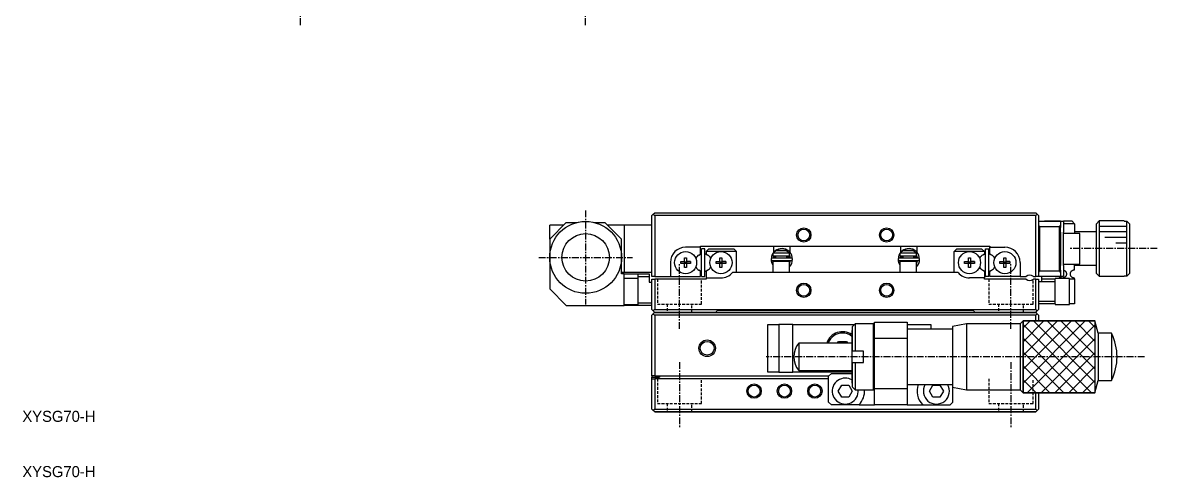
# Model space of a CAD drawing. Extents: x 10 to 451, y 10 to 256.
# Drawn here: x 10.1 to 215.5, y 10 to 92.2 of the extents above; entities that cross this region are included whole.
import ezdxf

# ---------------------------------------------------------------- set-up
doc = ezdxf.new("R2010")
doc.units = 0
doc.linetypes.add('CENTER', pattern=[2, 1.25, -0.25, 0.25, -0.25])
doc.linetypes.add('DASHED', pattern=[0.75, 0.5, -0.25])
doc.layers.get('0').update_dxf_attribs({"linetype": 'CONTINUOUS'})
doc.layers.add('CENTER', color=1, linetype='CENTER')
doc.styles.get("Standard").update_dxf_attribs({"font": 'FG教科書体NT-M'})

msp = doc.modelspace()

# ---------------------------------------------------------------- linework, layer by layer
at = {"color": 7, "linetype": 'CONTINUOUS'}
for p, q in [((123.99, 57.32), (124.24, 57.57)), ((124.24, 57.57), (124.49, 57.82)), ((124.24, 57.57), (124.49, 57.32)), ((124.49, 57.82), (193.49, 57.82)), ((193.74, 57.57), (193.49, 57.82)), ((193.49, 57.32), (193.74, 57.57)), ((193.74, 57.57), (193.99, 57.32)), ((108.49, 56.07), (105.49, 53.07)), ((105.49, 53.07), (105.49, 55.62)), ((108.04, 55.62), (105.49, 55.62)), ((108.49, 56.07), (110.39, 56.07)), ((113.59, 56.07), (115.49, 56.07)), ((118.49, 53.07), (115.49, 56.07)), ((118.99, 55.62), (115.94, 55.62)), ((118.99, 55.62), (118.99, 47.02)), ((123.99, 55.62), (118.99, 55.62)), ((123.99, 46.32), (123.99, 57.32)), ((124.49, 57.32), (124.49, 46.32)), ((193.49, 57.32), (124.49, 57.32)), ((193.49, 46.32), (193.49, 57.32)), ((193.99, 57.32), (193.99, 46.32)), ((193.99, 56.32), (197.99, 56.32)), ((193.99, 55.52), (194.19, 55.32)), ((195.09, 56.37), (195.04, 56.32)), ((195.09, 56.37), (197.99, 56.37)), ((197.79, 55.32), (197.99, 55.52)), ((197.99, 56.37), (197.99, 56.32)), ((197.99, 56.32), (197.99, 55.52)), ((197.99, 56.32), (198.49, 56.32)), ((197.99, 55.52), (197.99, 55.19)), ((197.99, 55.19), (197.99, 55.52)), ((198.49, 56.37), (199.99, 56.37)), ((198.49, 56.32), (198.49, 56.37)), ((198.49, 56.32), (198.49, 54.32)), ((200.49, 55.87), (198.49, 55.87)), ((200.49, 55.87), (199.99, 56.37)), ((200.49, 55.87), (200.49, 54.07)), ((204.99, 56.37), (204.49, 55.87)), ((204.49, 46.87), (204.49, 55.87)), ((204.99, 56.37), (204.99, 46.37)), ((209.49, 56.37), (204.99, 56.37)), ((209.49, 56.37), (209.49, 56.35)), ((209.49, 56.35), (209.99, 56.35)), ((209.99, 46.38), (209.99, 56.35)), ((209.99, 56.35), (210.49, 55.85)), ((210.49, 55.85), (210.49, 46.88)), ((194.19, 55.32), (194.19, 47.32)), ((197.79, 55.32), (194.19, 55.32)), ((197.79, 47.32), (197.79, 55.32)), ((197.99, 54.32), (197.99, 55.19)), ((197.99, 54.32), (197.99, 48.32)), ((198.49, 48.32), (198.49, 54.32)), ((201.49, 54.07), (198.49, 54.07)), ((204.49, 54.37), (200.49, 54.37)), ((201.49, 48.57), (201.49, 54.07)), ((105.49, 53.07), (105.49, 49.77)), ((118.49, 49.77), (118.49, 53.07)), ((132.79, 51.62), (130.09, 51.62)), ((132.79, 51.82), (185.19, 51.82)), ((132.79, 51.62), (132.79, 51.82)), ((132.79, 50.36), (132.79, 51.62)), ((145.99, 51.82), (145.99, 50.65)), ((148.99, 50.67), (148.99, 51.82)), ((168.99, 51.82), (168.99, 50.65)), ((171.99, 50.67), (171.99, 51.82)), ((185.19, 51.82), (185.19, 51.62)), ((185.19, 51.62), (187.89, 51.62)), ((185.19, 50.36), (185.19, 51.62)), ((105.49, 49.77), (105.49, 44.07)), ((118.49, 46.77), (118.49, 49.77)), ((129.91, 49.7), (130.27, 49.7)), ((129.91, 49), (129.91, 49.7)), ((130.27, 49.7), (130.27, 49)), ((132.5, 50.19), (132.79, 50.36)), ((132.99, 46.32), (132.99, 51.32)), ((133.59, 51.32), (132.99, 51.32)), ((133.59, 46.32), (133.59, 51.32)), ((133.79, 50.82), (134.29, 51.32)), ((133.79, 50.82), (133.79, 50.36)), ((136.49, 50.82), (133.79, 50.82)), ((133.79, 50.36), (134.09, 50.19)), ((134.29, 51.32), (138.79, 51.32)), ((136.31, 49.7), (136.67, 49.7)), ((136.31, 49), (136.31, 49.7)), ((139.29, 50.82), (136.49, 50.82)), ((136.67, 49.7), (136.67, 49)), ((138.79, 51.32), (139.29, 50.82)), ((139.29, 47.02), (139.29, 50.82)), ((145.7, 50.14), (145.56, 49.45)), ((145.67, 49.99), (145.66, 49.96)), ((145.66, 49.96), (145.66, 49.92)), ((145.66, 49.92), (145.66, 49.89)), ((145.66, 49.89), (145.66, 49.86)), ((145.66, 49.86), (145.67, 49.82)), ((145.68, 50.06), (145.67, 50.03)), ((145.67, 50.03), (145.67, 49.99)), ((145.67, 49.82), (145.67, 49.79)), ((145.67, 49.79), (145.68, 49.75)), ((145.69, 50.13), (145.68, 50.09)), ((145.68, 50.09), (145.68, 50.06)), ((145.68, 49.75), (145.69, 49.72)), ((145.7, 50.16), (145.69, 50.13)), ((145.69, 49.72), (145.7, 49.69)), ((145.72, 50.19), (145.7, 50.16)), ((145.7, 49.69), (145.71, 49.66)), ((145.71, 49.66), (145.73, 49.63)), ((145.73, 50.22), (145.72, 50.2)), ((145.72, 50.2), (145.89, 50.15)), ((145.72, 50.19), (145.72, 50.19)), ((145.72, 50.19), (145.72, 50.19)), ((145.73, 50.19), (145.72, 50.19)), ((145.74, 50.19), (145.73, 50.19)), ((145.73, 50.19), (145.73, 50.19)), ((145.73, 49.63), (145.73, 49.62)), ((145.75, 50.19), (145.74, 50.19)), ((145.76, 50.19), (145.75, 50.19)), ((149.25, 49.62), (145.75, 49.62)), ((145.77, 50.19), (145.76, 50.19)), ((145.78, 50.18), (145.77, 50.19)), ((145.79, 50.18), (145.78, 50.18)), ((145.8, 50.18), (145.79, 50.18)), ((145.81, 50.17), (145.8, 50.18)), ((145.82, 50.17), (145.81, 50.17)), ((145.84, 50.16), (145.82, 50.17)), ((145.85, 50.16), (145.84, 50.16)), ((145.87, 50.15), (145.85, 50.16)), ((145.88, 50.15), (145.87, 50.15)), ((145.89, 50.14), (145.88, 50.15)), ((145.95, 50.52), (145.89, 50.52)), ((145.89, 50.52), (145.89, 50.02)), ((145.89, 50.02), (148.89, 50.02)), ((145.95, 50.52), (146.48, 51.02)), ((148.84, 50.52), (145.95, 50.52)), ((146.05, 49.95), (146.06, 49.97)), ((146.05, 49.94), (146.05, 49.95)), ((146.05, 49.92), (146.05, 49.94)), ((146.05, 49.91), (146.05, 49.92)), ((146.05, 49.89), (146.05, 49.91)), ((146.05, 49.88), (146.05, 49.89)), ((146.06, 49.86), (146.05, 49.88)), ((146.06, 50), (146.07, 50.01)), ((146.06, 49.98), (146.06, 50)), ((146.06, 49.97), (146.06, 49.98)), ((146.06, 49.85), (146.06, 49.86)), ((146.06, 49.83), (146.06, 49.85)), ((146.07, 49.82), (146.06, 49.83)), ((146.07, 50.01), (146.07, 50.02)), ((146.07, 49.82), (146.39, 49.82)), ((146.07, 49.81), (146.07, 49.82)), ((146.08, 49.79), (146.07, 49.81)), ((146.08, 50.04), (146.08, 50.05)), ((146.09, 49.78), (146.08, 49.79)), ((146.09, 49.77), (146.09, 49.78)), ((146.1, 49.75), (146.09, 49.77)), ((146.11, 49.74), (146.1, 49.75)), ((146.12, 49.73), (146.11, 49.74)), ((146.13, 49.72), (146.12, 49.73)), ((146.14, 49.71), (146.13, 49.72)), ((146.15, 49.7), (146.14, 49.71)), ((146.16, 49.69), (146.15, 49.7)), ((146.17, 49.68), (146.16, 49.69)), ((146.19, 49.67), (146.17, 49.68)), ((146.2, 49.66), (146.19, 49.67)), ((146.21, 49.65), (146.2, 49.66)), ((146.23, 49.65), (146.21, 49.65)), ((146.24, 49.64), (146.23, 49.65)), ((146.25, 49.64), (146.24, 49.64)), ((146.27, 49.63), (146.25, 49.64)), ((146.28, 49.63), (146.27, 49.63)), ((146.3, 49.62), (146.28, 49.63)), ((146.31, 49.62), (146.3, 49.62)), ((146.33, 49.62), (146.31, 49.62)), ((146.34, 49.62), (146.33, 49.62)), ((146.36, 49.62), (146.34, 49.62)), ((146.39, 50.02), (146.39, 49.62)), ((146.48, 51.02), (148.31, 51.02)), ((148.31, 51.02), (146.48, 51.02)), ((148.31, 51.02), (148.84, 50.52)), ((148.39, 49.62), (148.39, 50.02)), ((148.39, 49.82), (148.94, 49.82)), ((148.49, 49.62), (148.49, 49.82)), ((148.66, 49.62), (148.65, 49.62)), ((148.68, 49.62), (148.66, 49.62)), ((148.69, 49.62), (148.68, 49.62)), ((148.71, 49.62), (148.69, 49.62)), ((148.72, 49.63), (148.71, 49.62)), ((148.73, 49.63), (148.72, 49.63)), ((148.75, 49.63), (148.73, 49.63)), ((148.76, 49.64), (148.75, 49.63)), ((148.78, 49.64), (148.76, 49.64)), ((148.79, 49.65), (148.78, 49.64)), ((148.8, 49.66), (148.79, 49.65)), ((148.82, 49.67), (148.8, 49.66)), ((148.83, 49.67), (148.82, 49.67)), ((148.84, 49.68), (148.83, 49.67)), ((148.89, 50.52), (148.84, 50.52)), ((148.85, 49.69), (148.84, 49.68)), ((148.86, 49.7), (148.85, 49.69)), ((148.88, 49.71), (148.86, 49.7)), ((148.89, 49.72), (148.88, 49.71)), ((148.89, 50.02), (148.89, 50.52)), ((148.89, 50.12), (149.05, 49.62)), ((148.9, 49.75), (148.89, 49.74)), ((148.89, 49.74), (148.89, 49.72)), ((148.91, 49.76), (148.9, 49.75)), ((148.92, 49.77), (148.91, 49.76)), ((148.93, 49.79), (148.92, 49.77)), ((148.93, 50.04), (148.93, 50.04)), ((148.93, 50.04), (148.94, 50.02)), ((148.94, 49.81), (148.93, 49.8)), ((148.93, 49.8), (148.93, 49.79)), ((148.94, 50.02), (148.94, 50.01)), ((148.94, 50.01), (148.95, 49.99)), ((148.95, 49.84), (148.94, 49.83)), ((148.94, 49.83), (148.94, 49.81)), ((148.95, 49.99), (148.95, 49.98)), ((148.95, 49.98), (148.96, 49.96)), ((148.96, 49.89), (148.95, 49.87)), ((148.95, 49.87), (148.95, 49.86)), ((148.95, 49.86), (148.95, 49.84)), ((148.96, 49.96), (148.96, 49.95)), ((148.96, 49.95), (148.96, 49.93)), ((148.96, 49.93), (148.96, 49.92)), ((148.96, 49.92), (148.96, 49.9)), ((148.96, 49.9), (148.96, 49.89)), ((149.29, 50.19), (149.28, 50.21)), ((149.29, 50.19), (149.29, 50.2)), ((149.31, 50.13), (149.29, 50.19)), ((168.7, 50.14), (168.56, 49.45)), ((168.67, 49.99), (168.66, 49.96)), ((168.66, 49.96), (168.66, 49.92)), ((168.66, 49.92), (168.66, 49.89)), ((168.66, 49.89), (168.66, 49.86)), ((168.66, 49.86), (168.67, 49.82)), ((168.68, 50.06), (168.67, 50.03)), ((168.67, 50.03), (168.67, 49.99)), ((168.67, 49.82), (168.67, 49.79)), ((168.67, 49.79), (168.68, 49.75)), ((168.69, 50.13), (168.68, 50.09)), ((168.68, 50.09), (168.68, 50.06)), ((168.68, 49.75), (168.69, 49.72)), ((168.7, 50.16), (168.69, 50.13)), ((168.69, 49.72), (168.7, 49.69)), ((168.72, 50.19), (168.7, 50.16)), ((168.7, 49.69), (168.71, 49.66)), ((168.71, 49.66), (168.73, 49.63)), ((168.73, 50.22), (168.72, 50.19)), ((168.72, 50.2), (168.89, 50.15)), ((168.72, 50.19), (168.72, 50.19)), ((168.72, 50.19), (168.72, 50.19)), ((168.73, 50.19), (168.72, 50.19)), ((168.74, 50.19), (168.73, 50.19)), ((168.73, 50.19), (168.73, 50.19)), ((168.73, 49.63), (168.73, 49.62)), ((168.75, 50.19), (168.74, 50.19)), ((168.76, 50.19), (168.75, 50.19)), ((172.25, 49.62), (168.75, 49.62)), ((168.78, 50.18), (168.76, 50.19)), ((168.76, 50.19), (168.76, 50.19)), ((168.79, 50.18), (168.78, 50.18)), ((168.8, 50.18), (168.79, 50.18)), ((168.81, 50.17), (168.8, 50.18)), ((168.82, 50.17), (168.81, 50.17)), ((168.84, 50.16), (168.82, 50.17)), ((168.85, 50.16), (168.84, 50.16)), ((168.87, 50.15), (168.85, 50.16)), ((168.88, 50.15), (168.87, 50.15)), ((168.89, 50.14), (168.88, 50.15)), ((168.95, 50.52), (168.89, 50.52)), ((168.89, 50.52), (168.89, 50.02)), ((168.89, 50.02), (171.89, 50.02)), ((168.95, 50.52), (169.48, 51.02)), ((171.84, 50.52), (168.95, 50.52)), ((169.05, 49.95), (169.06, 49.97)), ((169.05, 49.94), (169.05, 49.95)), ((169.05, 49.92), (169.05, 49.94)), ((169.05, 49.91), (169.05, 49.92)), ((169.05, 49.89), (169.05, 49.91)), ((169.05, 49.88), (169.05, 49.89)), ((169.06, 49.86), (169.05, 49.88)), ((169.06, 50), (169.07, 50.01)), ((169.06, 49.98), (169.06, 50)), ((169.06, 49.97), (169.06, 49.98)), ((169.06, 49.85), (169.06, 49.86)), ((169.06, 49.83), (169.06, 49.85)), ((169.07, 49.82), (169.06, 49.83)), ((169.07, 50.03), (169.08, 50.05)), ((169.07, 50.01), (169.07, 50.02)), ((169.07, 49.82), (169.39, 49.82)), ((169.07, 49.81), (169.07, 49.82)), ((169.08, 49.79), (169.07, 49.81)), ((169.09, 49.78), (169.08, 49.79)), ((169.09, 49.77), (169.09, 49.78)), ((169.1, 49.75), (169.09, 49.77)), ((169.11, 49.74), (169.1, 49.75)), ((169.12, 49.73), (169.11, 49.74)), ((169.13, 49.72), (169.12, 49.73)), ((169.14, 49.71), (169.13, 49.72)), ((169.15, 49.7), (169.14, 49.71)), ((169.16, 49.69), (169.15, 49.7)), ((169.17, 49.68), (169.16, 49.69)), ((169.19, 49.67), (169.17, 49.68)), ((169.2, 49.66), (169.19, 49.67)), ((169.21, 49.65), (169.2, 49.66)), ((169.23, 49.65), (169.21, 49.65)), ((169.24, 49.64), (169.23, 49.65)), ((169.25, 49.64), (169.24, 49.64)), ((169.27, 49.63), (169.25, 49.64)), ((169.28, 49.63), (169.27, 49.63)), ((169.3, 49.62), (169.28, 49.63)), ((169.31, 49.62), (169.3, 49.62)), ((169.33, 49.62), (169.31, 49.62)), ((169.34, 49.62), (169.33, 49.62)), ((169.36, 49.62), (169.34, 49.62)), ((169.39, 50.02), (169.39, 49.62)), ((169.48, 51.02), (171.31, 51.02)), ((171.31, 51.02), (169.48, 51.02)), ((171.31, 51.02), (171.84, 50.52)), ((171.39, 49.62), (171.39, 50.02)), ((171.39, 49.82), (171.94, 49.82)), ((171.49, 49.62), (171.49, 49.82)), ((171.66, 49.62), (171.65, 49.62)), ((171.68, 49.62), (171.66, 49.62)), ((171.69, 49.62), (171.68, 49.62)), ((171.71, 49.62), (171.69, 49.62)), ((171.72, 49.63), (171.71, 49.62)), ((171.73, 49.63), (171.72, 49.63)), ((171.75, 49.63), (171.73, 49.63)), ((171.76, 49.64), (171.75, 49.63)), ((171.78, 49.64), (171.76, 49.64)), ((171.79, 49.65), (171.78, 49.64)), ((171.8, 49.66), (171.79, 49.65)), ((171.82, 49.67), (171.8, 49.66)), ((171.83, 49.67), (171.82, 49.67)), ((171.84, 49.68), (171.83, 49.67)), ((171.89, 50.52), (171.84, 50.52)), ((171.85, 49.69), (171.84, 49.68)), ((171.86, 49.7), (171.85, 49.69)), ((171.88, 49.71), (171.86, 49.7)), ((171.89, 49.72), (171.88, 49.71)), ((171.89, 50.02), (171.89, 50.52)), ((171.89, 50.12), (172.05, 49.62)), ((171.9, 49.75), (171.89, 49.74)), ((171.89, 49.74), (171.89, 49.72)), ((171.91, 49.76), (171.9, 49.75)), ((171.92, 49.77), (171.91, 49.76)), ((171.93, 49.79), (171.92, 49.77)), ((171.93, 50.04), (171.93, 50.04)), ((171.93, 50.04), (171.94, 50.02)), ((171.94, 49.81), (171.93, 49.8)), ((171.93, 49.8), (171.93, 49.79)), ((171.94, 50.02), (171.94, 50.01)), ((171.94, 50.01), (171.95, 49.99)), ((171.95, 49.84), (171.94, 49.83)), ((171.94, 49.83), (171.94, 49.81)), ((171.95, 49.99), (171.95, 49.98)), ((171.95, 49.98), (171.96, 49.96)), ((171.96, 49.89), (171.95, 49.87)), ((171.95, 49.87), (171.95, 49.86)), ((171.95, 49.86), (171.95, 49.84)), ((171.96, 49.96), (171.96, 49.95)), ((171.96, 49.95), (171.96, 49.93)), ((171.96, 49.93), (171.96, 49.92)), ((171.96, 49.92), (171.96, 49.9)), ((171.96, 49.9), (171.96, 49.89)), ((172.29, 50.19), (172.28, 50.21)), ((172.29, 50.19), (172.29, 50.2)), ((172.31, 50.13), (172.29, 50.19)), ((178.69, 50.82), (179.19, 51.32)), ((178.69, 47.02), (178.69, 50.82)), ((181.49, 50.82), (178.69, 50.82)), ((179.19, 51.32), (183.69, 51.32)), ((181.31, 49.7), (181.67, 49.7)), ((181.31, 49), (181.31, 49.7)), ((184.19, 50.82), (181.49, 50.82)), ((181.67, 49.7), (181.67, 49)), ((183.69, 51.32), (184.19, 50.82)), ((184.19, 50.36), (183.9, 50.19)), ((184.19, 50.82), (184.19, 50.36)), ((184.39, 51.32), (184.99, 51.32)), ((184.39, 46.32), (184.39, 51.32)), ((184.99, 46.32), (184.99, 51.32)), ((185.49, 50.19), (185.19, 50.36)), ((187.71, 49.7), (188.07, 49.7)), ((187.71, 49), (187.71, 49.7)), ((188.07, 49.7), (188.07, 49)), ((127.34, 48.87), (127.34, 46.32)), ((129.21, 49), (129.91, 49)), ((129.21, 48.64), (129.21, 49)), ((129.21, 49), (129.91, 49)), ((129.91, 48.64), (129.21, 48.64)), ((129.93, 48.99), (129.91, 49)), ((129.93, 48.65), (129.91, 48.64)), ((129.91, 47.93), (129.91, 48.64)), ((130.27, 47.93), (129.91, 47.93)), ((129.93, 48.65), (129.93, 48.99)), ((129.93, 48.99), (130.26, 48.99)), ((130.26, 48.65), (129.93, 48.65)), ((130.26, 48.99), (130.27, 49)), ((130.26, 48.99), (130.26, 48.65)), ((130.26, 48.65), (130.27, 48.64)), ((130.27, 49), (130.98, 49)), ((130.98, 49), (130.27, 49)), ((130.27, 48.64), (130.27, 47.93)), ((130.98, 48.64), (130.27, 48.64)), ((130.98, 49), (130.98, 48.64)), ((132.79, 47.27), (132.5, 47.44)), ((132.79, 46.32), (132.79, 47.27)), ((134.09, 47.44), (133.79, 47.27)), ((133.79, 47.27), (133.79, 46.07)), ((135.61, 49), (136.31, 49)), ((135.61, 48.64), (135.61, 49)), ((135.61, 49), (136.31, 49)), ((136.31, 48.64), (135.61, 48.64)), ((136.33, 48.99), (136.31, 49)), ((136.33, 48.65), (136.31, 48.64)), ((136.31, 47.93), (136.31, 48.64)), ((136.67, 47.93), (136.31, 47.93)), ((136.33, 48.65), (136.33, 48.99)), ((136.33, 48.99), (136.66, 48.99)), ((136.66, 48.65), (136.33, 48.65)), ((136.66, 48.99), (136.67, 49)), ((136.66, 48.99), (136.66, 48.65)), ((136.66, 48.65), (136.67, 48.64)), ((136.67, 49), (137.38, 49)), ((137.38, 49), (136.67, 49)), ((136.67, 48.64), (136.67, 47.93)), ((137.38, 48.64), (136.67, 48.64)), ((137.38, 49), (137.38, 48.64)), ((145.75, 49.23), (149.25, 49.23)), ((146.39, 49.02), (145.89, 49.02)), ((148.89, 49.02), (145.89, 49.02)), ((145.89, 49.02), (145.89, 47.02)), ((146, 49.02), (145.96, 49.23)), ((146.39, 49.23), (146.39, 49.02)), ((148.39, 49.02), (146.39, 49.02)), ((148.39, 49.02), (146.39, 49.02)), ((148.39, 49.02), (148.39, 49.23)), ((148.89, 49.02), (148.39, 49.02)), ((148.49, 49.02), (148.49, 49.23)), ((148.89, 47.02), (148.89, 49.02)), ((148.94, 48.82), (148.89, 48.82)), ((149.05, 49.23), (148.89, 48.72)), ((168.75, 49.23), (172.25, 49.23)), ((169.39, 49.02), (168.89, 49.02)), ((171.89, 49.02), (168.89, 49.02)), ((168.89, 49.02), (168.89, 47.02)), ((169, 49.02), (168.96, 49.23)), ((169.39, 49.23), (169.39, 49.02)), ((171.39, 49.02), (169.39, 49.02)), ((171.39, 49.02), (169.39, 49.02)), ((171.39, 49.02), (171.39, 49.23)), ((171.89, 49.02), (171.39, 49.02)), ((171.49, 49.02), (171.49, 49.23)), ((171.89, 47.02), (171.89, 49.02)), ((171.94, 48.82), (171.89, 48.82)), ((172.05, 49.23), (171.89, 48.72)), ((180.61, 49), (181.31, 49)), ((180.61, 48.64), (180.61, 49)), ((180.61, 49), (181.31, 49)), ((181.31, 48.64), (180.61, 48.64)), ((181.33, 48.99), (181.31, 49)), ((181.33, 48.65), (181.31, 48.64)), ((181.31, 47.93), (181.31, 48.64)), ((181.67, 47.93), (181.31, 47.93)), ((181.33, 48.65), (181.33, 48.99)), ((181.33, 48.99), (181.66, 48.99)), ((181.66, 48.65), (181.33, 48.65)), ((181.66, 48.99), (181.67, 49)), ((181.66, 48.99), (181.66, 48.65)), ((181.66, 48.65), (181.67, 48.64)), ((181.67, 49), (182.38, 49)), ((182.38, 49), (181.67, 49)), ((181.67, 48.64), (181.67, 47.93)), ((182.38, 48.64), (181.67, 48.64)), ((182.38, 49), (182.38, 48.64)), ((183.9, 47.44), (184.19, 47.27)), ((184.19, 47.27), (184.19, 46.07)), ((185.19, 47.27), (185.49, 47.44)), ((185.19, 46.32), (185.19, 47.27)), ((187.01, 49), (187.71, 49)), ((187.01, 48.64), (187.01, 49)), ((187.01, 49), (187.71, 49)), ((187.71, 48.64), (187.01, 48.64)), ((187.73, 48.99), (187.71, 49)), ((187.73, 48.65), (187.71, 48.64)), ((187.71, 47.93), (187.71, 48.64)), ((188.07, 47.93), (187.71, 47.93)), ((187.73, 48.65), (187.73, 48.99)), ((187.73, 48.99), (188.06, 48.99)), ((188.06, 48.65), (187.73, 48.65)), ((188.06, 48.99), (188.07, 49)), ((188.06, 48.99), (188.06, 48.65)), ((188.06, 48.65), (188.07, 48.64)), ((188.07, 49), (188.78, 49)), ((188.78, 49), (188.07, 49)), ((188.07, 48.64), (188.07, 47.93)), ((188.78, 48.64), (188.07, 48.64)), ((188.78, 49), (188.78, 48.64)), ((190.64, 48.87), (190.64, 46.32)), ((194.19, 47.32), (193.99, 47.12)), ((194.19, 47.32), (197.79, 47.32)), ((197.99, 47.12), (197.79, 47.32)), ((197.99, 47.45), (197.99, 48.32)), ((197.99, 47.12), (197.99, 47.45)), ((197.99, 47.45), (197.99, 47.12)), ((198.49, 48.57), (201.49, 48.57)), ((198.49, 48.32), (198.49, 46.32)), ((198.49, 47.49), (198.52, 47.48)), ((198.52, 47.48), (198.55, 47.47)), ((198.55, 47.47), (198.57, 47.46)), ((198.57, 47.46), (198.59, 47.46)), ((198.59, 47.46), (198.62, 47.44)), ((198.62, 47.44), (198.64, 47.43)), ((198.64, 47.43), (198.66, 47.42)), ((198.66, 47.42), (198.68, 47.41)), ((198.68, 47.41), (198.71, 47.39)), ((198.71, 47.39), (198.73, 47.38)), ((198.73, 47.38), (198.75, 47.36)), ((198.75, 47.36), (198.77, 47.35)), ((198.77, 47.35), (198.8, 47.33)), ((198.8, 47.33), (198.82, 47.3)), ((198.82, 47.3), (198.84, 47.28)), ((198.84, 47.28), (198.86, 47.26)), ((198.86, 47.26), (198.87, 47.25)), ((199.92, 47.24), (199.93, 47.27)), ((199.93, 47.27), (199.96, 47.29)), ((199.96, 47.29), (199.98, 47.31)), ((199.98, 47.31), (200, 47.33)), ((200, 47.33), (200.02, 47.34)), ((200.02, 47.34), (200.04, 47.36)), ((200.04, 47.36), (200.06, 47.38)), ((200.06, 47.38), (200.09, 47.4)), ((200.09, 47.4), (200.11, 47.41)), ((200.11, 47.41), (200.13, 47.42)), ((200.13, 47.42), (200.15, 47.43)), ((200.15, 47.43), (200.17, 47.45)), ((200.17, 47.45), (200.2, 47.46)), ((200.2, 47.46), (200.22, 47.47)), ((200.22, 47.47), (200.25, 47.48)), ((200.25, 47.48), (200.27, 47.48)), ((200.27, 47.48), (200.3, 47.49)), ((200.3, 47.49), (200.33, 47.5)), ((200.33, 47.5), (200.36, 47.5)), ((200.36, 47.5), (200.39, 47.51)), ((200.39, 47.51), (200.43, 47.51)), ((200.43, 47.51), (200.46, 47.52)), ((200.46, 47.52), (200.49, 47.52)), ((200.49, 47.52), (200.49, 48.57)), ((200.49, 48.37), (204.49, 48.37)), ((118.99, 47.02), (118.49, 47.02)), ((118.99, 46.77), (118.49, 46.77)), ((118.89, 45.92), (118.89, 41.22)), ((121.49, 45.92), (118.89, 45.92)), ((123.99, 47.02), (118.99, 47.02)), ((118.99, 46.73), (118.99, 46.77)), ((118.99, 46.77), (121.49, 46.77)), ((121.49, 46.73), (118.99, 46.73)), ((118.99, 45.92), (118.99, 46.73)), ((121.49, 46.77), (123.49, 46.77)), ((121.49, 46.27), (121.49, 46.77)), ((123.49, 46.27), (121.49, 46.27)), ((121.49, 41.57), (121.49, 46.27)), ((123.49, 46.77), (123.49, 46.27)), ((123.49, 46.27), (123.49, 45.27)), ((123.49, 45.27), (123.99, 45.27)), ((124.49, 46.32), (123.99, 46.32)), ((123.99, 40.32), (123.99, 45.82)), ((123.99, 45.82), (124.49, 45.82)), ((124.49, 46.32), (127.34, 46.32)), ((124.49, 45.82), (124.49, 40.32)), ((133.79, 45.82), (124.49, 45.82)), ((127.34, 46.32), (132.79, 46.32)), ((132.99, 46.32), (133.59, 46.32)), ((133.79, 46.07), (133.79, 45.82)), ((133.79, 46.07), (136.49, 46.07)), ((146.32, 47.02), (138.57, 47.02)), ((148.47, 47.02), (146.32, 47.02)), ((169.32, 47.02), (148.47, 47.02)), ((171.47, 47.02), (169.32, 47.02)), ((179.42, 47.02), (171.47, 47.02)), ((184.19, 46.07), (181.49, 46.07)), ((184.19, 45.82), (184.19, 46.07)), ((191.73, 45.82), (184.19, 45.82)), ((184.99, 46.32), (184.39, 46.32)), ((190.64, 46.32), (185.19, 46.32)), ((190.64, 46.32), (191.73, 46.32)), ((193.06, 46.32), (193.49, 46.32)), ((193.49, 45.82), (193.06, 45.82)), ((193.99, 46.32), (193.49, 46.32)), ((193.49, 40.32), (193.49, 45.82)), ((193.49, 45.82), (193.99, 45.82)), ((197.99, 46.32), (193.99, 46.32)), ((193.99, 45.82), (193.99, 40.32)), ((194.59, 45.37), (193.99, 45.37)), ((194.59, 45.87), (194.59, 46.32)), ((194.59, 45.37), (194.59, 45.87)), ((194.59, 45.87), (196.99, 45.87)), ((196.99, 45.37), (194.59, 45.37)), ((196.99, 45.92), (196.99, 45.87)), ((199.59, 45.92), (196.99, 45.92)), ((196.99, 45.37), (196.99, 45.87)), ((196.99, 41.87), (196.99, 45.37)), ((197.72, 46.28), (197.69, 46.32)), ((197.76, 46.24), (197.72, 46.28)), ((197.79, 46.21), (197.76, 46.24)), ((197.83, 46.18), (197.79, 46.21)), ((197.87, 46.15), (197.83, 46.18)), ((197.9, 46.13), (197.87, 46.15)), ((197.93, 46.11), (197.9, 46.13)), ((197.96, 46.1), (197.93, 46.11)), ((197.98, 46.09), (197.96, 46.1)), ((198.01, 46.07), (197.98, 46.09)), ((197.99, 47.12), (197.99, 46.32)), ((198.49, 46.32), (197.99, 46.32)), ((198.03, 46.06), (198.01, 46.07)), ((198.06, 46.06), (198.03, 46.06)), ((198.08, 46.05), (198.06, 46.06)), ((198.1, 46.04), (198.08, 46.05)), ((198.12, 46.04), (198.1, 46.04)), ((198.14, 46.03), (198.12, 46.04)), ((198.15, 46.03), (198.14, 46.03)), ((198.17, 46.03), (198.15, 46.03)), ((198.19, 46.02), (198.17, 46.03)), ((198.21, 46.02), (198.19, 46.02)), ((198.22, 46.02), (198.21, 46.02)), ((198.23, 46.02), (198.22, 46.02)), ((198.24, 46.02), (198.23, 46.02)), ((198.26, 46.02), (198.24, 46.02)), ((198.27, 46.02), (198.26, 46.02)), ((198.28, 46.02), (198.27, 46.02)), ((198.3, 46.02), (198.28, 46.02)), ((198.31, 46.02), (198.3, 46.02)), ((198.32, 46.02), (198.31, 46.02)), ((198.33, 46.02), (198.32, 46.02)), ((198.34, 46.02), (198.33, 46.02)), ((198.35, 46.02), (198.34, 46.02)), ((198.36, 46.02), (198.35, 46.02)), ((198.38, 46.02), (198.36, 46.02)), ((198.39, 46.02), (198.38, 46.02)), ((198.41, 46.03), (198.39, 46.02)), ((198.42, 46.03), (198.41, 46.03)), ((198.44, 46.03), (198.42, 46.03)), ((198.45, 46.03), (198.44, 46.03)), ((198.46, 46.04), (198.45, 46.03)), ((198.48, 46.04), (198.46, 46.04)), ((198.49, 46.04), (198.48, 46.04)), ((198.52, 46.05), (198.49, 46.04)), ((198.55, 46.06), (198.52, 46.05)), ((198.57, 46.07), (198.55, 46.06)), ((198.59, 46.08), (198.57, 46.07)), ((198.6, 46.08), (198.59, 46.08)), ((198.64, 46.1), (198.6, 46.08)), ((198.67, 46.12), (198.64, 46.1)), ((198.7, 46.13), (198.67, 46.12)), ((198.73, 46.15), (198.7, 46.13)), ((198.77, 46.18), (198.73, 46.15)), ((198.81, 46.22), (198.77, 46.18)), ((198.84, 46.25), (198.81, 46.22)), ((198.88, 46.29), (198.84, 46.25)), ((198.87, 47.25), (198.89, 47.22)), ((198.91, 46.33), (198.88, 46.29)), ((198.89, 47.22), (198.91, 47.2)), ((198.91, 47.2), (198.93, 47.17)), ((198.93, 46.37), (198.91, 46.33)), ((198.93, 47.17), (198.95, 47.14)), ((198.96, 46.42), (198.93, 46.37)), ((198.95, 47.14), (198.96, 47.11)), ((198.96, 47.11), (198.97, 47.08)), ((198.98, 46.46), (198.96, 46.42)), ((198.97, 47.08), (198.99, 47.06)), ((199, 46.5), (198.98, 46.46)), ((198.99, 47.06), (199, 47.03)), ((199, 47.03), (199.01, 47)), ((199.01, 46.54), (199, 46.5)), ((199.01, 47), (199.02, 46.97)), ((199.02, 46.58), (199.01, 46.54)), ((199.02, 46.97), (199.03, 46.93)), ((199.03, 46.62), (199.02, 46.58)), ((199.03, 46.93), (199.03, 46.89)), ((199.03, 46.89), (199.04, 46.86)), ((199.04, 46.66), (199.03, 46.62)), ((199.04, 46.86), (199.04, 46.82)), ((199.04, 46.82), (199.04, 46.79)), ((199.04, 46.79), (199.04, 46.74)), ((199.04, 46.74), (199.04, 46.7)), ((199.04, 46.7), (199.04, 46.66)), ((199.59, 41.22), (199.59, 45.92)), ((199.59, 45.87), (200.49, 45.87)), ((199.74, 46.76), (199.75, 46.8)), ((199.75, 46.74), (199.74, 46.76)), ((199.75, 46.88), (199.76, 46.91)), ((199.75, 46.84), (199.75, 46.88)), ((199.75, 46.8), (199.75, 46.84)), ((199.75, 46.71), (199.75, 46.74)), ((199.75, 46.67), (199.75, 46.71)), ((199.76, 46.63), (199.75, 46.67)), ((199.76, 46.91), (199.77, 46.94)), ((199.76, 46.6), (199.76, 46.63)), ((199.78, 46.55), (199.76, 46.6)), ((199.77, 46.97), (199.78, 47)), ((199.77, 46.94), (199.77, 46.97)), ((199.78, 47), (199.79, 47.03)), ((199.79, 46.5), (199.78, 46.55)), ((199.79, 47.03), (199.8, 47.05)), ((199.81, 46.46), (199.79, 46.5)), ((199.8, 47.05), (199.81, 47.08)), ((199.81, 47.08), (199.83, 47.11)), ((199.83, 46.41), (199.81, 46.46)), ((199.83, 47.11), (199.84, 47.14)), ((199.86, 46.37), (199.83, 46.41)), ((199.84, 47.14), (199.86, 47.16)), ((199.86, 47.16), (199.88, 47.19)), ((199.88, 46.33), (199.86, 46.37)), ((199.88, 47.19), (199.89, 47.22)), ((199.91, 46.29), (199.88, 46.33)), ((199.89, 47.22), (199.92, 47.24)), ((199.94, 46.26), (199.91, 46.29)), ((199.97, 46.23), (199.94, 46.26)), ((200.01, 46.2), (199.97, 46.23)), ((200.04, 46.17), (200.01, 46.2)), ((200.08, 46.14), (200.04, 46.17)), ((200.12, 46.12), (200.08, 46.14)), ((200.16, 46.1), (200.12, 46.12)), ((200.19, 46.08), (200.16, 46.1)), ((200.22, 46.07), (200.19, 46.08)), ((200.25, 46.06), (200.22, 46.07)), ((200.27, 46.05), (200.25, 46.06)), ((200.29, 46.04), (200.27, 46.05)), ((200.31, 46.04), (200.29, 46.04)), ((200.33, 46.04), (200.31, 46.04)), ((200.34, 46.03), (200.33, 46.04)), ((200.36, 46.03), (200.34, 46.03)), ((200.38, 46.03), (200.36, 46.03)), ((200.4, 46.02), (200.38, 46.03)), ((200.41, 46.02), (200.4, 46.02)), ((200.42, 46.02), (200.41, 46.02)), ((200.44, 46.02), (200.42, 46.02)), ((200.45, 46.02), (200.44, 46.02)), ((200.46, 46.02), (200.45, 46.02)), ((200.47, 46.02), (200.46, 46.02)), ((200.48, 46.02), (200.47, 46.02)), ((200.49, 46.02), (200.48, 46.02)), ((200.49, 45.87), (200.49, 46.02)), ((200.49, 45.87), (200.49, 41.37)), ((204.49, 46.87), (204.99, 46.37)), ((204.99, 46.37), (209.49, 46.37)), ((209.49, 46.38), (209.49, 46.37)), ((209.99, 46.38), (209.49, 46.38)), ((210.49, 46.88), (209.99, 46.38)), ((105.49, 44.07), (108.49, 41.07)), ((118.89, 41.22), (121.49, 41.22)), ((118.99, 41.14), (118.99, 41.22)), ((118.99, 41.14), (121.49, 41.14)), ((118.99, 41.07), (118.99, 41.14)), ((121.49, 41.57), (123.99, 41.57)), ((121.49, 41.07), (121.49, 41.57)), ((193.99, 41.87), (196.99, 41.87)), ((196.99, 41.37), (193.99, 41.37)), ((196.99, 41.37), (196.99, 41.87)), ((196.99, 41.37), (196.99, 41.22)), ((196.99, 41.22), (199.59, 41.22)), ((200.49, 41.37), (199.59, 41.37)), ((108.49, 41.07), (118.99, 41.07)), ((121.49, 41.07), (118.99, 41.07)), ((123.99, 41.07), (121.49, 41.07)), ((124.24, 40.07), (123.99, 40.32)), ((123.99, 39.32), (124.24, 39.57)), ((123.99, 28.32), (123.99, 39.32)), ((124.49, 40.32), (124.24, 40.07)), ((124.24, 40.07), (124.49, 39.82)), ((124.49, 39.82), (124.24, 39.57)), ((124.24, 39.57), (124.49, 39.32)), ((124.49, 40.32), (193.49, 40.32)), ((135.49, 39.82), (124.49, 39.82)), ((124.49, 39.82), (193.49, 39.82)), ((193.49, 39.32), (124.49, 39.32)), ((124.49, 39.32), (124.49, 28.32)), ((135.49, 39.82), (135.84, 40.17)), ((135.84, 40.17), (182.14, 40.17)), ((182.14, 40.17), (182.49, 39.82)), ((193.49, 39.82), (182.49, 39.82)), ((193.74, 40.07), (193.49, 40.32)), ((193.49, 39.82), (193.74, 40.07)), ((193.74, 39.57), (193.49, 39.82)), ((193.49, 39.32), (193.74, 39.57)), ((193.49, 38.27), (193.49, 39.32)), ((193.99, 40.32), (193.74, 40.07)), ((193.74, 39.57), (193.99, 39.32)), ((193.99, 39.32), (193.99, 38.27)), ((144.99, 29.02), (144.99, 37.62)), ((144.99, 37.62), (146.99, 37.62)), ((146.99, 37.62), (146.99, 29.02)), ((149.49, 37.62), (146.99, 37.62)), ((149.49, 29.02), (149.49, 37.62)), ((149.49, 37.62), (160.64, 37.62)), ((160.79, 37.77), (160.29, 37.27)), ((160.29, 32.77), (160.29, 37.27)), ((160.79, 37.77), (160.79, 32.77)), ((164.09, 37.77), (160.79, 37.77)), ((164.09, 31.77), (164.09, 37.77)), ((164.29, 37.57), (164.09, 37.77)), ((164.24, 37.62), (164.29, 37.62)), ((164.29, 38.07), (170.19, 38.07)), ((164.29, 35.07), (164.29, 38.07)), ((170.19, 38.07), (170.19, 35.07)), ((170.19, 37.62), (174.49, 37.62)), ((174.49, 37.62), (174.49, 36.77)), ((180.94, 37.77), (178.44, 37.27)), ((178.44, 37.27), (178.44, 26.27)), ((180.94, 37.77), (180.94, 25.77)), ((190.69, 37.77), (180.94, 37.77)), ((191.19, 38.27), (190.69, 37.77)), ((190.69, 37.77), (190.69, 25.77)), ((191.19, 38.27), (204.19, 38.27)), ((191.19, 25.27), (191.19, 38.27)), ((204.78, 36.07), (204.19, 38.27)), ((204.19, 38.27), (204.19, 25.27)), ((160.19, 36.52), (160.19, 27.02)), ((160.29, 36.52), (160.19, 36.52)), ((170.19, 35.07), (164.29, 35.07)), ((164.29, 26.07), (164.29, 35.07)), ((178.44, 36.77), (170.19, 36.77)), ((170.19, 35.07), (170.19, 26.07)), ((204.78, 36.07), (204.78, 27.47)), ((207.19, 36.07), (204.78, 36.07)), ((207.19, 36.07), (207.19, 27.47)), ((150.57, 34.27), (150.57, 29.27)), ((160.19, 34.27), (150.57, 34.27)), ((157.6, 34.27), (157.77, 34.57)), ((157.77, 34.57), (159.22, 34.57)), ((159.22, 34.57), (159.39, 34.27)), ((160.79, 32.77), (160.29, 32.77)), ((162.29, 32.77), (160.79, 32.77)), ((162.29, 30.77), (162.29, 32.77)), ((164.09, 25.77), (164.09, 31.77)), ((146.99, 29.02), (144.99, 29.02)), ((146.99, 29.02), (149.49, 29.02)), ((160.19, 29.02), (149.49, 29.02)), ((150.57, 29.27), (160.19, 29.27)), ((156.49, 28.77), (155.99, 28.27)), ((156.49, 28.77), (160.19, 28.77)), ((160.29, 26.27), (160.29, 30.77)), ((160.29, 30.77), (160.79, 30.77)), ((160.79, 30.77), (160.79, 25.77)), ((160.79, 30.77), (162.29, 30.77)), ((124.49, 28.32), (123.99, 28.32)), ((123.99, 28.32), (123.99, 28.07)), ((123.99, 28.07), (125.39, 28.07)), ((123.99, 27.82), (123.99, 28.07)), ((123.99, 22.32), (123.99, 27.82)), ((123.99, 27.82), (124.49, 27.82)), ((124.49, 28.32), (156.04, 28.32)), ((124.49, 27.82), (124.49, 22.32)), ((155.99, 27.82), (124.49, 27.82)), ((125.39, 28.32), (125.39, 28.07)), ((155.99, 23.57), (155.99, 28.27)), ((160.19, 27.02), (160.29, 27.02)), ((170.19, 26.77), (178.44, 26.77)), ((204.19, 25.27), (204.78, 27.47)), ((204.78, 27.47), (207.19, 27.47)), ((157.72, 25.57), (158.36, 26.67)), ((158.36, 24.47), (157.72, 25.57)), ((158.36, 26.67), (159.63, 26.67)), ((159.63, 26.67), (160.27, 25.57)), ((160.27, 25.57), (159.63, 24.47)), ((160.29, 26.27), (160.79, 25.77)), ((160.79, 25.77), (164.09, 25.77)), ((164.09, 25.77), (164.29, 25.97)), ((164.29, 23.07), (164.29, 26.07)), ((164.29, 26.07), (170.19, 26.07)), ((170.19, 26.07), (170.19, 23.07)), ((174.22, 25.57), (174.86, 26.67)), ((174.86, 24.47), (174.22, 25.57)), ((174.86, 26.67), (176.13, 26.67)), ((176.13, 26.67), (176.77, 25.57)), ((176.77, 25.57), (176.13, 24.47)), ((178.44, 26.27), (180.94, 25.77)), ((178.49, 23.57), (178.49, 26.26)), ((180.94, 25.77), (190.69, 25.77)), ((190.69, 25.77), (191.19, 25.27)), ((204.19, 25.27), (191.19, 25.27)), ((193.49, 22.32), (193.49, 25.27)), ((193.99, 25.27), (193.99, 22.32)), ((155.99, 23.57), (156.49, 23.07)), ((161.54, 23.07), (156.49, 23.07)), ((159.63, 24.47), (158.36, 24.47)), ((161.51, 23.14), (161.54, 23.07)), ((161.54, 23.07), (164.29, 23.07)), ((170.19, 23.07), (164.29, 23.07)), ((170.19, 23.07), (172.95, 23.07)), ((172.95, 23.07), (172.98, 23.14)), ((172.95, 23.07), (177.99, 23.07)), ((176.13, 24.47), (174.86, 24.47)), ((177.99, 23.07), (178.49, 23.57)), ((124.24, 22.07), (123.99, 22.32)), ((124.49, 22.32), (124.24, 22.07)), ((124.49, 21.82), (124.24, 22.07)), ((124.49, 22.32), (193.49, 22.32)), ((124.49, 21.82), (193.49, 21.82)), ((193.49, 21.82), (124.49, 21.82)), ((193.74, 22.07), (193.49, 22.32)), ((193.74, 22.07), (193.49, 21.82)), ((193.99, 22.32), (193.74, 22.07))]:
    msp.add_line(p, q, dxfattribs=at)
at = {"color": 3, "linetype": 'CONTINUOUS'}
for p, q in [((209.99, 55.37), (204.99, 55.37)), ((209.99, 54.37), (204.99, 54.37)), ((209.99, 53.37), (205.99, 53.37)), ((209.99, 52.37), (207.99, 52.37)), ((191.19, 38.27), (191.19, 25.27)), ((204.19, 38.27), (191.19, 38.27)), ((191.19, 37.01), (192.45, 38.27)), ((191.19, 34.51), (194.95, 38.27)), ((191.19, 32.01), (197.45, 38.27)), ((191.19, 29.51), (199.95, 38.27)), ((191.19, 27.01), (202.45, 38.27)), ((191.19, 37.62), (203.55, 25.27)), ((191.95, 25.27), (204.19, 37.51)), ((193.05, 38.27), (204.19, 27.12)), ((195.55, 38.27), (204.19, 29.62)), ((198.05, 38.27), (204.19, 32.12)), ((200.55, 38.27), (204.19, 34.62)), ((203.05, 38.27), (204.19, 37.12)), ((204.19, 38.27), (204.19, 25.27)), ((191.19, 35.12), (201.05, 25.27)), ((194.45, 25.27), (204.19, 35.01)), ((191.19, 32.62), (198.55, 25.27)), ((196.95, 25.27), (204.19, 32.51)), ((191.19, 30.12), (196.05, 25.27)), ((199.45, 25.27), (204.19, 30.01)), ((191.19, 27.62), (193.55, 25.27)), ((201.95, 25.27), (204.19, 27.51)), ((191.19, 25.27), (204.19, 25.27))]:
    msp.add_line(p, q, dxfattribs=at)
at = {"color": 3, "linetype": 'DASHED'}
for p, q in [((124.99, 45.82), (124.99, 41.32)), ((132.99, 41.32), (132.99, 45.82)), ((184.99, 45.82), (184.99, 41.32)), ((192.99, 41.32), (192.99, 45.77)), ((124.99, 41.32), (132.99, 41.32)), ((126.74, 41.32), (126.74, 39.82)), ((131.24, 39.82), (131.24, 41.32)), ((184.99, 41.32), (192.99, 41.32)), ((186.74, 41.32), (186.74, 39.82)), ((191.24, 39.82), (191.24, 41.32)), ((124.99, 27.82), (124.99, 23.32)), ((132.99, 23.32), (132.99, 27.82)), ((184.99, 27.82), (184.99, 23.32)), ((192.99, 23.32), (192.99, 27.82)), ((124.99, 23.32), (132.99, 23.32)), ((126.74, 23.32), (126.74, 21.82)), ((131.24, 21.82), (131.24, 23.32)), ((184.99, 23.32), (192.99, 23.32)), ((186.74, 23.32), (186.74, 21.82)), ((191.24, 21.82), (191.24, 23.32))]:
    msp.add_line(p, q, dxfattribs=at)
at = {"color": 7, "linetype": 'CONTINUOUS'}
for centre, radius in [((111.99, 49.77), 6.5), ((111.99, 49.77), 4.3), ((151.49, 53.82), 1.07), ((166.49, 53.82), 1.07), ((130.09, 48.82), 2), ((136.49, 48.82), 2), ((181.49, 48.82), 2), ((187.89, 48.82), 2), ((151.49, 43.82), 1.07), ((166.49, 43.82), 1.07), ((133.99, 33.32), 1.25), ((142.49, 25.57), 1.07), ((147.99, 25.57), 1.07), ((153.49, 25.57), 1.07)]:
    msp.add_circle(centre, radius, dxfattribs=at)
at = {"color": 3, "linetype": 'CONTINUOUS'}
for centre, radius in [((151.49, 53.82), 1.3), ((166.49, 53.82), 1.3), ((151.49, 43.82), 1.3), ((166.49, 43.82), 1.3), ((133.99, 33.32), 1.5), ((142.49, 25.57), 1.3), ((147.99, 25.57), 1.3), ((153.49, 25.57), 1.3)]:
    msp.add_circle(centre, radius, dxfattribs=at)
at = {"color": 7, "linetype": 'CONTINUOUS'}
for centre, radius, start, end in [((130.09, 48.87), 2.75, 90, 180), ((147.5, 49.42), 1.94, 0.7198, 156.8124), ((170.5, 49.42), 1.94, 0.7198, 156.8124), ((187.89, 48.87), 2.75, 0, 90), ((133.41, 48.7), 1.75, 134.9956, 148.1135), ((133.29, 48.82), 1.59, 135, 149.5668), ((133.29, 48.82), 1.59, 120, 135), ((133.29, 48.82), 1.59, 100.8931, 120), ((133.29, 48.82), 1.59, 60, 79.107), ((133.29, 48.82), 1.59, 45, 60), ((133.29, 48.82), 1.59, 30.4333, 45), ((133.18, 48.7), 1.75, 31.8865, 45.0044), ((145.75, 49.42), 0.195, 90, 270), ((147.51, 49.43), 1.95, 180.711, 214.0077), ((147.51, 49.42), 1.94, 315.6321, 359.3017), ((149.25, 49.42), 0.195, 270, 90), ((168.75, 49.42), 0.195, 90, 270), ((170.51, 49.43), 1.95, 180.711, 214.0077), ((170.51, 49.42), 1.94, 315.6321, 359.3017), ((172.25, 49.42), 0.195, 270, 90), ((184.81, 48.7), 1.75, 134.9956, 148.1135), ((184.69, 48.82), 1.59, 135, 149.5667), ((184.69, 48.82), 1.59, 120, 135), ((184.69, 48.82), 1.59, 100.893, 120), ((184.69, 48.82), 1.59, 60, 79.1069), ((184.69, 48.82), 1.59, 45, 60), ((184.69, 48.82), 1.59, 30.4332, 45), ((184.58, 48.7), 1.75, 31.8865, 45.0044), ((133.41, 48.93), 1.75, 211.8865, 225.0905), ((133.29, 48.82), 1.59, 210.4332, 225.0477), ((133.29, 48.82), 1.59, 225.0949, 240), ((133.29, 48.82), 1.59, 240, 259.1069), ((133.29, 48.82), 1.59, 280.893, 300), ((133.29, 48.82), 1.59, 300, 315), ((133.29, 48.82), 1.59, 315, 329.5667), ((133.18, 48.93), 1.75, 314.9956, 328.1135), ((184.81, 48.93), 1.75, 211.8865, 225.0044), ((184.69, 48.82), 1.59, 210.4333, 225), ((184.69, 48.82), 1.59, 225, 240), ((184.69, 48.82), 1.59, 240, 259.107), ((184.69, 48.82), 1.59, 280.8931, 300), ((184.69, 48.82), 1.59, 300, 315), ((184.69, 48.82), 1.59, 315, 329.5668), ((184.58, 48.93), 1.75, 314.9956, 328.1135), ((136.49, 48.82), 2.75, 270, 319.1148), ((181.49, 48.82), 2.75, 220.8852, 270), ((192.39, 45.57), 1, 48.5904, 131.4096), ((192.39, 46.57), 1, 228.5904, 311.4096), ((158.49, 33.32), 3, 55.4819, 161.5386), ((158.49, 33.32), 2.75, 90, 159.7905), ((158.49, 33.32), 2.75, 51.8165, 90), ((198.45, 31.77), 9.75, 333.8162, 26.1838), ((153.69, 31.77), 4, 141.3178, 218.6822), ((158.99, 25.57), 2.35, 90, 4.8821), ((158.99, 25.57), 2.35, 59.2936, 90), ((175.49, 25.57), 3.5, 159.949, 223.989), ((175.49, 25.57), 2.35, 149.2936, 30.7064), ((158.99, 25.57), 3.5, 316.011, 3.2758)]:
    msp.add_arc(centre, radius, start, end, dxfattribs=at)
at = {"layer": 'CENTER', "color": 1, "linetype": 'CENTER'}
for p, q in [((60.34, 91.8), (60.34, 160.3)), ((111.99, 91.8), (111.99, 160.3)), ((111.99, 58.27), (111.99, 41.27)), ((215.49, 51.37), (199.49, 51.37)), ((103.49, 49.77), (120.49, 49.77)), ((128.99, 36.82), (128.99, 48.82)), ((188.99, 36.82), (188.99, 48.82)), ((128.99, 30.82), (128.99, 18.82)), ((213.19, 31.77), (144.69, 31.77)), ((188.99, 30.82), (188.99, 18.82))]:
    msp.add_line(p, q, dxfattribs=at)

# ---------------------------------------------------------------- texts
at = {"color": 7, "linetype": 'CONTINUOUS'}
for p in [(10, 20), (10, 10)]:
    msp.add_text('XYSG70-H', height=2, dxfattribs=at).set_placement(p)

doc.saveas('drawing.dxf')
